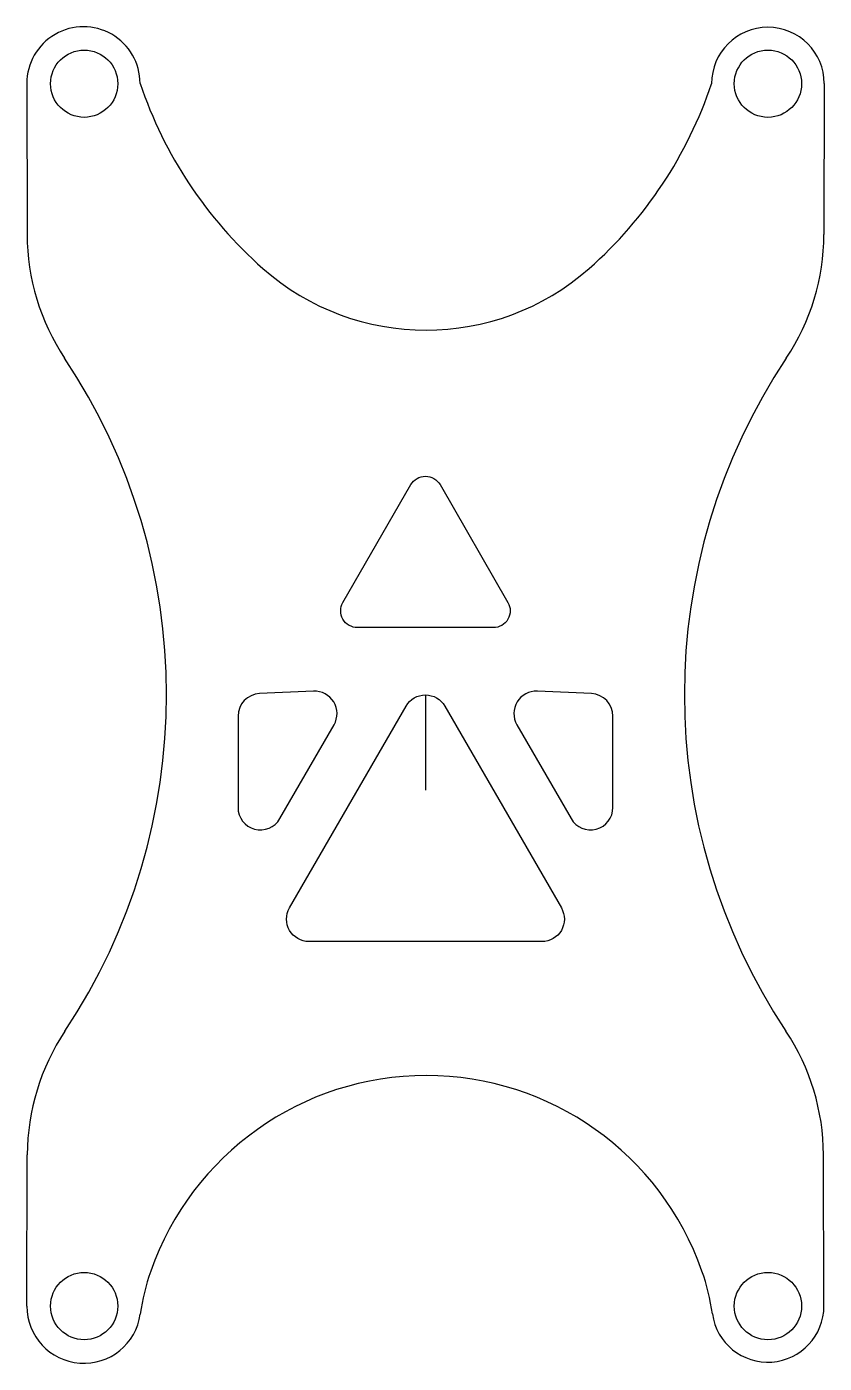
# Model space of a CAD drawing. Header units: centimetres. Extents: x -1.78 to 1.78, y -2.98 to 2.98.
import ezdxf

# ---------------------------------------------------------------- set-up
doc = ezdxf.new("R2010")
doc.units = ezdxf.units.CM
doc.layers.get('0').update_dxf_attribs({"linetype": 'CONTINUOUS'})

msp = doc.modelspace()

# ---------------------------------------------------------------- linework, layer by layer
for p, q in [((-1.7786, 2.7259), (-1.7771, 2.053)), ((1.7791, 2.7256), (1.7774, 2.0527)), ((0, 0), (0, -0.4247)), ((-1.778, -2.7247), (-1.776, -2.0503)), ((1.7776, -2.725), (1.7756, -2.0505))]:
    msp.add_line(p, q)
for points in [[(0.3031, 0.3), (-0.3031, 0.3, -0.57735), (-0.3681, 0.4125), (-0.065, 0.9375, -0.57735), (0.065, 0.9375), (0.3681, 0.4125, -0.57735)], [(-0.6495, -0.5518), (-0.4079, -0.1333, 0.592783), (-0.4991, 0.0166), (-0.7407, 0.0055, 0.400807), (-0.8361, -0.0944), (-0.8361, -0.5018, 0.767327)], [(0.0866, -0.05), (0.6062, -0.95, -0.57735), (0.5196, -1.1), (-0.5196, -1.1, -0.57735), (-0.6062, -0.95), (-0.0866, -0.05, -0.57735)], [(-0.6062, -0.95), (-0.0866, -0.05, -0.57735), (0.0866, -0.05), (0.6062, -0.95, -0.57735), (0.5196, -1.1), (-0.5196, -1.1, -0.57735)], [(0.4079, -0.1333), (0.6495, -0.5518, 0.767327), (0.8361, -0.5018), (0.8361, -0.0944, 0.400807), (0.7407, 0.0055), (0.4991, 0.0166, 0.592783)]]:
    msp.add_lwpolyline(points, format="xyb", close=True)
for centre in [(-1.5224, 2.725), (1.5276, 2.725), (-1.5224, -2.725), (1.5276, -2.725)]:
    msp.add_circle(centre, 0.15)
for centre, radius, start, end in [((-1.5257, 2.7261), 0.2529, 0.04561, 180.05234), ((1.5276, 2.725), 0.2515, 0.13288, 180), ((0.5406, 3.3359), 1.9131, 198.58088, 228.5729), ((-0.5288, 3.3285), 1.9032, 311.4271, 341.51336), ((-0.7788, 2.0553), 0.9983, 180.131, 213.69165), ((0.7791, 2.0552), 0.9983, 326.29925, 359.85991), ((0.0026, 2.7262), 1.1, 228.5729, 311.4271), ((-3.861, 0.0004), 2.7061, -33.6522, 33.69165), ((3.861, -0.0002), 2.7061, 146.29925, 213.64311), ((-0.776, -2.0533), 1, 146.3478, 179.82445), ((0.7756, -2.0534), 1, 0.16645, 33.64311), ((0.0041, -2.9999), 1.3028, 19.3234, 160.70306), ((-0.287, -2.898), 0.9944, 160.70306, 172.06615), ((0.2899, -2.8997), 1, 8.03556, 19.3234), ((-1.5237, -2.7257), 0.2543, 179.78569, 352.06615), ((1.5276, -2.725), 0.25, -171.96444, 0)]:
    msp.add_arc(centre, radius, start, end)

doc.saveas('drawing.dxf')
